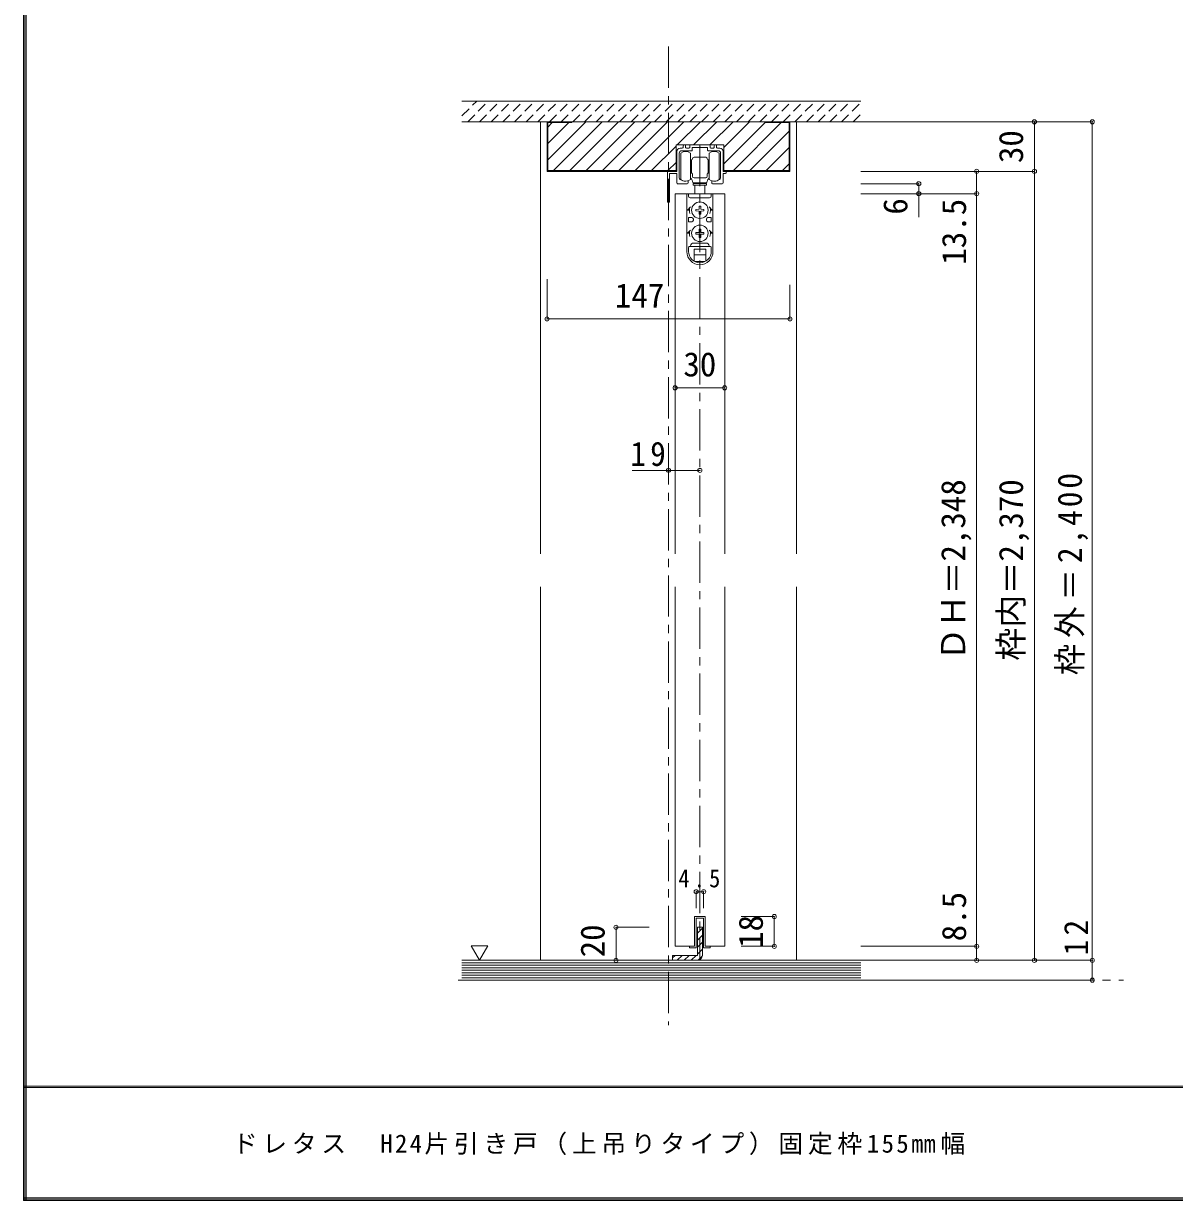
# Model space of a CAD drawing. Units: millimetres, scale not verified. Extents: x -973 to 977, y -718 to 696.
# Drawn here: x -973 to -277, y -701 to 11 of the extents above; entities that cross this region are included whole.
import ezdxf
from ezdxf.enums import TextEntityAlignment as Align

# ---------------------------------------------------------------- set-up
doc = ezdxf.new("R2010")
doc.units = ezdxf.units.MM
doc.header["$LTSCALE"] = 5
doc.header["$PDMODE"] = 32
doc.header["$PDSIZE"] = 2.5
doc.linetypes.add('CHAIN1', pattern=[8, 5, -1, 1, -1])
doc.linetypes.add('DASHED1', pattern=[1.8, 1.2, -0.6])
for name, color, linetype, lineweight in [('0-1_通り芯', 4, 'DASHED1', 9), ('0-3_仕上げ', 2, 'Continuous', 9), ('0-4_枠', 3, 'Continuous', 9), ('0-6_扉', 2, 'Continuous', 9), ('0-7_金物', 7, 'Continuous', 9), ('0-A_文字', 7, 'Continuous', 9), ('0-B_寸法', 7, 'Continuous', 9), ('0-C_ハッチ', 4, 'DASHED1', 9), ('F-1_枠', 6, 'Continuous', 9)]:
    doc.layers.add(name, color=color, linetype=linetype, lineweight=lineweight)
doc.layers.add('F-A_文字', color=7, linetype='Continuous')
doc.styles.add('ＭＳ ゴシック', font='')
doc.styles.get('ＭＳ ゴシック').set_extended_font_data('MS Gothic')

# ---------------------------------------------------------------- blocks, each defined once
blk = doc.blocks.new('戸車(上吊)')
at = {"layer": '0-7_金物'}
for p, q in [((-11.601, 12.792), (-11.601, 28.792)), ((-5.601, 28.792), (-5.601, 20.792)), ((5.599, 28.792), (5.599, 20.792)), ((11.599, 12.792), (11.599, 28.792)), ((-5.601, 24.792), (-5.301, 24.792)), ((-5.601, 23.292), (-5.101, 23.292)), ((-5.101, 24.592), (-5.301, 24.792)), ((-5.301, 23.292), (-5.101, 23.492)), ((-5.101, 24.792), (-5.101, 20.792)), ((-5.001, 24.792), (-5.101, 24.792)), ((-3.501, 26.292), (-0.001, 26.292)), ((3.499, 26.292), (-0.001, 26.292)), ((4.999, 24.792), (5.099, 24.792)), ((5.099, 24.792), (5.099, 20.792)), ((5.099, 24.592), (5.299, 24.792)), ((5.299, 23.292), (5.099, 23.492)), ((5.599, 23.292), (5.099, 23.292)), ((5.599, 24.792), (5.299, 24.792)), ((-5.601, 20.792), (-5.601, 12.792)), ((-5.601, 18.292), (-5.101, 18.292)), ((-5.601, 16.792), (-5.301, 16.792)), ((-5.101, 18.092), (-5.301, 18.292)), ((-5.101, 16.992), (-5.301, 16.792)), ((-5.101, 16.792), (-5.101, 20.792)), ((-5.001, 16.792), (-5.101, 16.792)), ((-4.501, 14.792), (-4.501, 16.292)), ((4.499, 14.792), (4.499, 16.292)), ((4.999, 16.792), (5.099, 16.792)), ((5.099, 16.792), (5.099, 20.792)), ((5.099, 18.092), (5.299, 18.292)), ((5.599, 18.292), (5.099, 18.292)), ((5.099, 16.992), (5.299, 16.792)), ((5.599, 16.792), (5.299, 16.792)), ((5.599, 20.792), (5.599, 12.792)), ((-4.001, 10.492), (-4.001, 9.492)), ((3.999, 10.492), (-4.001, 10.492)), ((-4.001, 9.492), (3.999, 9.492)), ((-3.501, 13.792), (-0.001, 13.792)), ((-0.001, 10.792), (-3.501, 10.792)), ((-3.001, 10.792), (-3.001, 10.492)), ((-3.001, 4.292), (-3.001, 9.492)), ((3.499, 13.792), (-0.001, 13.792)), ((-0.001, 10.792), (3.499, 10.792)), ((2.999, 10.792), (2.999, 10.492)), ((2.999, 9.492), (2.999, 4.292)), ((3.999, 10.492), (3.999, 9.492)), ((-7.9, 4.292), (-7.9, -30.608)), ((-7.857, 4.292), (7.943, 4.292)), ((-6.9, 4.292), (-6.9, 2.792)), ((-5.9, 1.792), (5.9, 1.792)), ((6.9, 4.292), (6.9, 2.792)), ((7.9, 4.292), (7.9, -30.608)), ((-5.657, -3.708), (-7.5, -5.708)), ((-6.4, -5.708), (-7.5, -5.708)), ((-0.52, -5.188), (-2.45, -5.222)), ((-2.45, -5.222), (-2.45, -6.194)), ((-0.52, -6.227), (-2.45, -6.194)), ((-0.52, -5.188), (-0.486, -3.258)), ((-0.52, -6.227), (-0.486, -8.158)), ((0.486, -3.258), (-0.486, -3.258)), ((0.52, -5.188), (0.486, -3.258)), ((0.52, -6.227), (0.486, -8.158)), ((0.52, -5.188), (2.45, -5.222)), ((0.52, -6.227), (2.45, -6.194)), ((2.45, -6.194), (2.45, -5.222)), ((5.657, -3.708), (7.5, -5.708)), ((6.4, -5.708), (7.5, -5.708)), ((-6.9, -10.208), (-6.9, -12.708)), ((-4.9, -10.208), (-6.9, -10.208)), ((-4.9, -12.708), (-6.9, -12.708)), ((-3.9, -11.208), (-3.9, -11.708)), ((-0.486, -8.158), (0.486, -8.158)), ((3.9, -11.208), (3.9, -11.708)), ((4.9, -10.208), (6.9, -10.208)), ((4.9, -12.708), (6.9, -12.708)), ((6.9, -10.208), (6.9, -12.708)), ((-5.657, -17.708), (-7.5, -19.708)), ((-6.4, -19.708), (-7.5, -19.708)), ((-0.52, -19.188), (-2.45, -19.222)), ((-2.45, -19.222), (-2.45, -20.194)), ((-0.52, -20.227), (-2.45, -20.194)), ((-0.52, -19.188), (-0.486, -17.258)), ((-0.52, -20.227), (-0.486, -22.158)), ((0.486, -17.258), (-0.486, -17.258)), ((0.52, -19.188), (0.486, -17.258)), ((0.52, -20.227), (0.486, -22.158)), ((0.52, -19.188), (2.45, -19.222)), ((0.52, -20.227), (2.45, -20.194)), ((2.45, -20.194), (2.45, -19.222)), ((5.657, -17.708), (7.5, -19.708)), ((6.4, -19.708), (7.5, -19.708)), ((-6.9, -30.608), (-6.9, -28.208)), ((-6.4, -27.708), (6.4, -27.708)), ((-4.4, -25.708), (4.4, -25.708)), ((-0.486, -22.158), (0.486, -22.158)), ((6.9, -30.608), (6.9, -28.208)), ((-3.5, -29.208), (3.5, -29.208)), ((-3.5, -36.554), (-3.5, -29.208)), ((-3.5, -32.708), (3.5, -32.708)), ((3.5, -36.554), (3.5, -29.208)), ((-3.028, -36.808), (3.028, -36.808))]:
    blk.add_line(p, q, dxfattribs=at)
for centre in [(0, -5.708), (0, -19.708)]:
    blk.add_circle(centre, 5, dxfattribs=at)
for centre, radius, start, end in [((-8.601, 24.792), 5, 53.1301, 126.8699), ((8.599, 24.792), 5, 53.1301, 126.8699), ((-5.001, 25.292), 0.5, 270, 0), ((-3.501, 25.292), 1, 90, 180), ((3.499, 25.292), 1, 0, 90), ((4.999, 25.292), 0.5, 180, 270), ((-5.001, 16.292), 0.5, 0, 90), ((-3.501, 14.792), 1, 180, 270), ((3.499, 14.792), 1, 270, 0), ((4.999, 16.292), 0.5, 90, 180), ((-8.601, 16.792), 5, 233.1301, 306.8699), ((-6.501, 11.792), 2, 0, 63.25632), ((-3.501, 11.792), 1, 180, 270), ((3.499, 11.792), 1, 270, 0), ((6.499, 11.792), 2, 116.74368, 180), ((8.599, 16.792), 5, 233.1301, 306.8699), ((-5.9, 2.792), 1, 180, 270), ((5.9, 2.792), 1, 270, 0), ((0, -5.708), 6.4, 167.82427, 198.20996), ((0, -5.708), 6.4, 341.79004, 12.17573), ((-4.9, -11.208), 1, 0, 90), ((-4.9, -11.708), 1, 270, 0), ((4.9, -11.208), 1, 90, 180), ((4.9, -11.708), 1, 180, 270), ((0, -19.708), 6.4, 167.82427, 198.20996), ((0, -19.708), 6.4, 341.79004, 12.17573), ((-6.4, -28.208), 0.5, 90, 180), ((-6.4, -26.708), 1, 270, 0), ((-4.4, -26.708), 1, 90, 180), ((4.4, -26.708), 1, 0, 90), ((6.4, -26.708), 1, 180, 270), ((6.4, -28.208), 0.5, 0, 90), ((0, -30.808), 7.9, 180, 0), ((0, -30.608), 6.9, 180, 0)]:
    blk.add_arc(centre, radius, start, end, dxfattribs=at)
blk = doc.blocks.new('レール金物(幕板付)')
at = {"layer": '0-7_金物', "lineweight": 18}
for p, q in [((-13.092, 7.847), (-11.742, 7.847)), ((-11.242, 8.347), (-11.242, 9.347)), ((-10.742, 9.847), (-10.242, 9.847)), ((-9.742, 9.347), (-9.742, 8.347)), ((-9.242, 7.847), (-7.742, 7.847)), ((-7.242, 8.347), (-7.242, 9.347)), ((-6.742, 9.847), (4.558, 9.847)), ((-5.742, 8.047), (-5.742, 6.647)), ((3.558, 6.647), (3.558, 8.047)), ((5.058, 9.347), (5.058, 8.347)), ((5.558, 7.847), (7.058, 7.847)), ((7.558, 8.347), (7.558, 9.347)), ((8.058, 9.847), (8.558, 9.847)), ((9.058, 9.347), (9.058, 8.347)), ((9.558, 7.847), (10.908, 7.847)), ((-13.592, 4.847), (-13.592, -9.939)), ((-6.042, 6.347), (-12.092, 6.347)), ((9.908, 6.347), (3.858, 6.347)), ((11.408, -9.939), (11.408, 4.847)), ((18.508, -6.353), (18.508, -24.553)), ((-8.742, -13.653), (-14.592, -13.653)), ((-8.242, -12.265), (-8.242, -13.153)), ((6.058, -13.153), (6.058, -12.265)), ((6.437, -11.975), (7.679, -12.153)), ((12.408, -13.653), (6.558, -13.653)), ((17.308, -24.553), (17.308, -7.553))]:
    blk.add_line(p, q, dxfattribs=at)
for points in [[(3.258, 8.347), (-0.792, 8.347), (-1.092, 8.647), (-1.392, 8.347), (-5.442, 8.347)], [(-16.492, -6.153), (-15.092, -6.153), (-15.092, 5.847)], [(12.908, 5.847), (12.908, -6.153), (18.308, -6.153)], [(-15.092, -13.153), (-15.092, -7.353), (-16.492, -7.353)], [(17.108, -7.353), (12.908, -7.353), (12.908, -13.153)]]:
    blk.add_lwpolyline(points, dxfattribs=at)
for centre, radius, start, end in [((-13.092, 5.847), 2, 90, 180), ((-11.742, 8.347), 0.5, 270, 0), ((-10.742, 9.347), 0.5, 90, 180), ((-10.242, 9.347), 0.5, 0, 90), ((-9.242, 8.347), 0.5, 180, 270), ((-7.742, 8.347), 0.5, 270, 0), ((-6.742, 9.347), 0.5, 90, 180), ((-5.442, 8.047), 0.3, 90, 180), ((3.258, 8.047), 0.3, 360, 90), ((4.558, 9.347), 0.5, 360, 90), ((5.558, 8.347), 0.5, 180, 270), ((7.058, 8.347), 0.5, 270, 360), ((8.058, 9.347), 0.5, 90, 180), ((8.558, 9.347), 0.5, 360, 90), ((9.558, 8.347), 0.5, 180, 270), ((10.908, 5.847), 2, 0, 90), ((-12.092, 4.847), 1.5, 90, 180), ((-6.042, 6.647), 0.3, 270, 360), ((3.858, 6.647), 0.3, 180, 270), ((9.908, 4.847), 1.5, 0, 90), ((-16.492, -6.753), 0.6, 90, 270), ((18.308, -6.353), 0.2, 0, 90), ((-14.592, -13.153), 0.5, 180, 270), ((-13.292, -9.939), 0.3, 180, 192.08406), ((-11.63, -9.583), 2, 192.08406, 228.89829), ((-9.863, -7.153), 5, 231.94944, 270), ((-9.95, -7.112), 5.042, 270.99736, 285.28454), ((-8.742, -13.153), 0.5, 270, 0), ((-8.542, -12.265), 0.3, 360, 105.31651), ((6.358, -12.265), 0.3, 74.68349, 180), ((6.558, -13.153), 0.5, 180, 270), ((7.679, -7.153), 5, 270, 308.05056), ((9.446, -9.583), 2, 311.10171, 347.91594), ((11.108, -9.939), 0.3, 347.91594, 0), ((12.408, -13.153), 0.5, 270, 360), ((17.108, -7.553), 0.2, 360, 90), ((17.908, -24.553), 0.6, 180, 0)]:
    blk.add_arc(centre, radius, start, end, dxfattribs=at)

msp = doc.modelspace()

# ---------------------------------------------------------------- linework, layer by layer
at = {"layer": '0-1_通り芯', "linetype": 'CHAIN1'}
for p, q in [((-582.953, -2.5), (-582.953, -594.748)), ((-563.953, -62), (-563.953, -555.5)), ((-710.344, -567.5), (-307.453, -567.5))]:
    msp.add_line(p, q, dxfattribs=at)
at = {"layer": '0-1_通り芯', "color": 2, "linetype": 'Continuous'}
for p, q in [((-466.453, -35.5), (-707.953, -35.5)), ((-466.453, -48), (-707.953, -48))]:
    msp.add_line(p, q, dxfattribs=at)
at = {"layer": '0-1_通り芯'}
for p, q in [((-707.953, -44.395), (-699.058, -35.5)), ((-704.487, -48), (-691.987, -35.5)), ((-697.416, -48), (-684.916, -35.5)), ((-690.345, -48), (-677.845, -35.5)), ((-683.274, -48), (-670.774, -35.5)), ((-676.202, -48), (-663.702, -35.5)), ((-669.131, -48), (-656.631, -35.5)), ((-662.06, -48), (-649.56, -35.5)), ((-654.989, -48), (-642.489, -35.5)), ((-647.918, -48), (-635.418, -35.5)), ((-640.847, -48), (-628.347, -35.5)), ((-633.776, -48), (-621.276, -35.5)), ((-626.705, -48), (-614.205, -35.5)), ((-619.634, -48), (-607.134, -35.5)), ((-612.563, -48), (-600.063, -35.5)), ((-605.492, -48), (-592.992, -35.5)), ((-598.421, -48), (-585.921, -35.5)), ((-591.35, -48), (-578.85, -35.5)), ((-584.279, -48), (-571.779, -35.5)), ((-577.208, -48), (-564.708, -35.5)), ((-570.136, -48), (-557.636, -35.5)), ((-563.065, -48), (-550.565, -35.5)), ((-555.994, -48), (-543.494, -35.5)), ((-548.923, -48), (-536.423, -35.5)), ((-541.852, -48), (-529.352, -35.5)), ((-534.781, -48), (-522.281, -35.5)), ((-527.71, -48), (-515.21, -35.5)), ((-520.639, -48), (-508.139, -35.5)), ((-513.568, -48), (-501.068, -35.5)), ((-506.497, -48), (-493.997, -35.5)), ((-499.426, -48), (-486.926, -35.5)), ((-492.355, -48), (-479.855, -35.5)), ((-485.284, -48), (-472.784, -35.5)), ((-478.213, -48), (-466.453, -36.24)), ((-471.141, -48), (-466.453, -43.312))]:
    msp.add_line(p, q, dxfattribs=at)
at = {"layer": '0-3_仕上げ'}
for p, q in [((-707.953, -555.5), (-466.453, -555.5)), ((-707.953, -567.5), (-466.453, -567.5))]:
    msp.add_line(p, q, dxfattribs=at)
at = {"layer": '0-3_仕上げ', "color": 7}
for p, q in [((-707.953, -557), (-466.453, -557)), ((-707.953, -558.5), (-466.453, -558.5)), ((-707.953, -560), (-466.453, -560)), ((-707.953, -561.5), (-466.453, -561.5)), ((-707.953, -563), (-466.453, -563)), ((-707.953, -564.5), (-466.453, -564.5)), ((-707.953, -566), (-466.453, -566))]:
    msp.add_line(p, q, dxfattribs=at)
at = {"layer": '0-4_枠', "color": 4}
for p, q in [((-656.453, -48), (-660.453, -48)), ((-660.453, -48), (-660.453, -309.5)), ((-509.453, -48), (-505.453, -48)), ((-505.453, -48), (-505.453, -309.5)), ((-660.453, -329.5), (-660.453, -555.5)), ((-505.453, -329.5), (-505.453, -555.5))]:
    msp.add_line(p, q, dxfattribs=at)
at = {"layer": '0-4_枠'}
for p, q in [((-509.453, -48), (-656.453, -48)), ((-656.453, -78), (-656.453, -48)), ((-641.453, -48.5), (-655.953, -48.5)), ((-655.953, -77.5), (-655.953, -48.5)), ((-641.453, -48), (-641.453, -48.5)), ((-524.453, -48.5), (-524.453, -48)), ((-524.453, -48.5), (-509.953, -48.5)), ((-509.953, -77.5), (-509.953, -48.5)), ((-509.453, -78), (-509.453, -48)), ((-578.353, -78), (-578.353, -62)), ((-578.353, -78), (-656.453, -78)), ((-578.353, -77.5), (-655.953, -77.5)), ((-509.953, -77.5), (-549.553, -77.5)), ((-509.453, -78), (-549.553, -78))]:
    msp.add_line(p, q, dxfattribs=at)
msp.add_lwpolyline([(-549.553, -78), (-549.553, -62), (-578.353, -62)], dxfattribs=at)
at = {"layer": '0-6_扉', "color": 6}
for p, q in [((-548.953, -91.5), (-578.953, -91.5)), ((-578.953, -91.5), (-578.953, -309.5)), ((-548.953, -91.5), (-548.953, -309.5)), ((-578.953, -329.5), (-578.953, -547)), ((-548.953, -329.5), (-548.953, -547)), ((-567.203, -529), (-567.203, -547)), ((-560.703, -529), (-567.203, -529)), ((-560.703, -529), (-560.703, -547)), ((-567.203, -547), (-578.953, -547)), ((-548.953, -547), (-560.703, -547))]:
    msp.add_line(p, q, dxfattribs=at)
at = {"layer": '0-7_金物'}
for p, q in [((-567.203, -547), (-567.203, -529)), ((-567.203, -529), (-560.703, -529)), ((-566.203, -548), (-566.203, -530)), ((-561.703, -530), (-566.203, -530)), ((-561.703, -530), (-561.703, -548)), ((-560.703, -529), (-560.703, -547)), ((-570.203, -547), (-567.203, -547)), ((-570.203, -548), (-570.203, -547)), ((-566.203, -548), (-570.203, -548)), ((-561.703, -548), (-557.703, -548)), ((-560.703, -547), (-557.703, -547)), ((-557.703, -547), (-557.703, -548))]:
    msp.add_line(p, q, dxfattribs=at)
at = {"layer": '0-7_金物', "color": 3}
for p, q in [((-565.453, -535.5), (-562.453, -535.5)), ((-565.453, -535.5), (-565.453, -552.5)), ((-562.453, -552.5), (-562.453, -535.5)), ((-580.453, -552.5), (-580.453, -555.5)), ((-580.453, -552.5), (-565.453, -552.5)), ((-565.453, -555.5), (-580.453, -555.5))]:
    msp.add_line(p, q, dxfattribs=at)
msp.add_arc((-565.453, -552.5), 3, 270, 0, dxfattribs=at)
at = {"layer": '0-A_文字'}
msp.add_line((-702.388, -546.686), (-697.388, -555.347), dxfattribs=at)
msp.add_lwpolyline([(-702.388, -546.686), (-692.388, -546.686), (-697.388, -555.347)], dxfattribs=at)
at = {"layer": '0-B_寸法', "color": 4}
for p, q in [((-326.453, -48), (-466.453, -48)), ((-361.453, -48), (-361.453, -555.5)), ((-326.453, -567.5), (-326.453, -48)), ((-361.453, -78), (-466.453, -78)), ((-396.453, -78), (-396.453, -555.5)), ((-431.453, -85.5), (-466.453, -85.5)), ((-396.453, -91.5), (-466.453, -91.5)), ((-431.453, -105.709), (-431.453, -85.5)), ((-656.453, -167.304), (-656.453, -143.246)), ((-509.453, -167.304), (-509.453, -146.746)), ((-656.453, -167.304), (-509.453, -167.304)), ((-578.953, -209), (-548.953, -209)), ((-563.953, -259), (-604.953, -259)), ((-566.203, -514), (-566.203, -524)), ((-566.203, -514), (-561.703, -514)), ((-561.703, -514), (-561.703, -524)), ((-518.953, -529), (-538.953, -529)), ((-518.953, -547), (-518.953, -529)), ((-614.703, -535.5), (-594.703, -535.5)), ((-614.703, -555.5), (-614.703, -535.5)), ((-518.953, -547), (-538.953, -547)), ((-396.453, -547), (-466.453, -547)), ((-614.703, -555.5), (-594.703, -555.5)), ((-326.453, -555.5), (-466.453, -555.5)), ((-326.453, -567.5), (-466.453, -567.5))]:
    msp.add_line(p, q, dxfattribs=at)
at = {"layer": '0-B_寸法'}
for p in [(-361.453, -48), (-326.453, -48), (-396.453, -78), (-361.453, -78), (-431.453, -85.5), (-431.453, -91.5), (-396.453, -91.5), (-656.453, -167.304), (-509.453, -167.304), (-578.953, -209), (-548.953, -209), (-582.953, -259), (-563.953, -259), (-566.203, -514), (-561.703, -514), (-518.953, -529), (-614.703, -535.5), (-518.953, -547), (-396.453, -547), (-614.703, -555.5), (-396.453, -555.5), (-361.453, -555.5), (-361.453, -555.5), (-326.453, -555.5), (-326.453, -567.5)]:
    msp.add_point(p, dxfattribs=at)
at = {"layer": '0-C_ハッチ', "linetype": 'Continuous'}
for p, q in [((-655.953, -70.972), (-632.981, -48)), ((-655.953, -61.073), (-643.38, -48.5)), ((-655.953, -51.173), (-653.28, -48.5)), ((-652.581, -77.5), (-623.081, -48)), ((-642.682, -77.5), (-613.182, -48)), ((-632.782, -77.5), (-603.282, -48)), ((-593.383, -48), (-622.883, -77.5)), ((-612.983, -77.5), (-583.483, -48)), ((-603.084, -77.5), (-573.584, -48)), ((-577.684, -62), (-563.684, -48)), ((-567.785, -62), (-553.785, -48)), ((-557.885, -62), (-543.885, -48)), ((-549.553, -63.567), (-533.986, -48)), ((-549.553, -73.467), (-524.453, -48.367)), ((-514.687, -48.5), (-543.687, -77.5)), ((-533.787, -77.5), (-509.953, -53.666)), ((-593.184, -77.5), (-578.353, -62.669)), ((-523.888, -77.5), (-509.953, -63.565)), ((-583.285, -77.5), (-578.353, -72.568)), ((-513.988, -77.5), (-509.953, -73.465)), ((-565.453, -538.982), (-562.453, -535.982)), ((-565.453, -543.225), (-562.453, -540.225)), ((-565.453, -547.468), (-562.453, -544.468)), ((-580.453, -553.982), (-578.971, -552.5)), ((-577.728, -555.5), (-574.728, -552.5)), ((-573.485, -555.5), (-570.485, -552.5)), ((-569.243, -555.5), (-566.243, -552.5)), ((-565.453, -551.71), (-562.453, -548.71)), ((-564.959, -555.459), (-562.493, -552.993))]:
    msp.add_line(p, q, dxfattribs=at)
at = {"layer": 'F-1_枠'}
for p, q in [((-973.347, 695.833), (-973.347, -700.833)), ((-972.514, 695.833), (-972.514, -700.833)), ((-971.68, 695.833), (-971.68, -700.833)), ((976.653, -631.667), (-973.347, -631.667)), ((976.653, -632.5), (-973.347, -632.5)), ((976.653, -699.167), (-973.347, -699.167)), ((976.653, -700), (-973.347, -700)), ((976.653, -700.833), (-973.347, -700.833))]:
    msp.add_line(p, q, dxfattribs=at)

# ---------------------------------------------------------------- block references
at = {"layer": '0-7_金物', "xscale": -1}
msp.add_blockref('レール金物(幕板付)', (-565.045, -71.847), dxfattribs=at)
at = {"layer": '0-7_金物'}
msp.add_blockref('戸車(上吊)', (-563.952, -95.792), dxfattribs=at)

# ---------------------------------------------------------------- texts
at = {"layer": '0-B_寸法', "style": 'ＭＳ ゴシック'}
for s, p in [('30', (-363.953, -73)), ('6', (-433.953, -104.204)), ('13.5', (-398.453, -134.5)), ('ＤＨ＝2,348', (-398.953, -374.167)), ('枠内＝2,370', (-363.953, -374.167)), ('8.5', (-398.453, -544)), ('18', (-521.453, -548)), ('20', (-617.203, -553.707))]:
    msp.add_text(s, height=14.66, rotation=90, dxfattribs=at).set_placement(p, align=Align.BOTTOM_LEFT)
for s, p in [('147', (-615.397, -164.804)), ('30', (-573.953, -206.5))]:
    msp.add_text(s, height=14.66, dxfattribs=at).set_placement(p, align=Align.BOTTOM_LEFT)
at = {"layer": '0-B_寸法', "attachment_point": 7, "style": 'ＭＳ ゴシック'}
for s, insert, char_height in [('\\T1.27;\\W0.95;19', (-606.078, -256.5), 14.66), ('\\T1.38;\\W0.9;4.5', (-576.953, -511.5), 11)]:
    msp.add_mtext(s, dxfattribs=dict(at, insert=insert, char_height=char_height))
at = {"layer": '0-B_寸法', "char_height": 14.66, "attachment_point": 7, "rotation": 90, "style": 'ＭＳ ゴシック'}
for s, insert in [('\\T1.19;\\W0.95;枠外＝2,400', (-328.953, -382.917)), ('\\T1.27;\\W0.95;12', (-328.953, -552.5))]:
    msp.add_mtext(s, dxfattribs=dict(at, insert=insert))
at = {"layer": 'F-A_文字', "insert": (-846.68, -673.333), "char_height": 11, "attachment_point": 7, "style": 'ＭＳ ゴシック'}
msp.add_mtext('\\T1.19;ドレタス\u3000H24片引き戸（上吊りタイプ）固定枠155㎜幅', dxfattribs=at)

doc.saveas('drawing.dxf')
